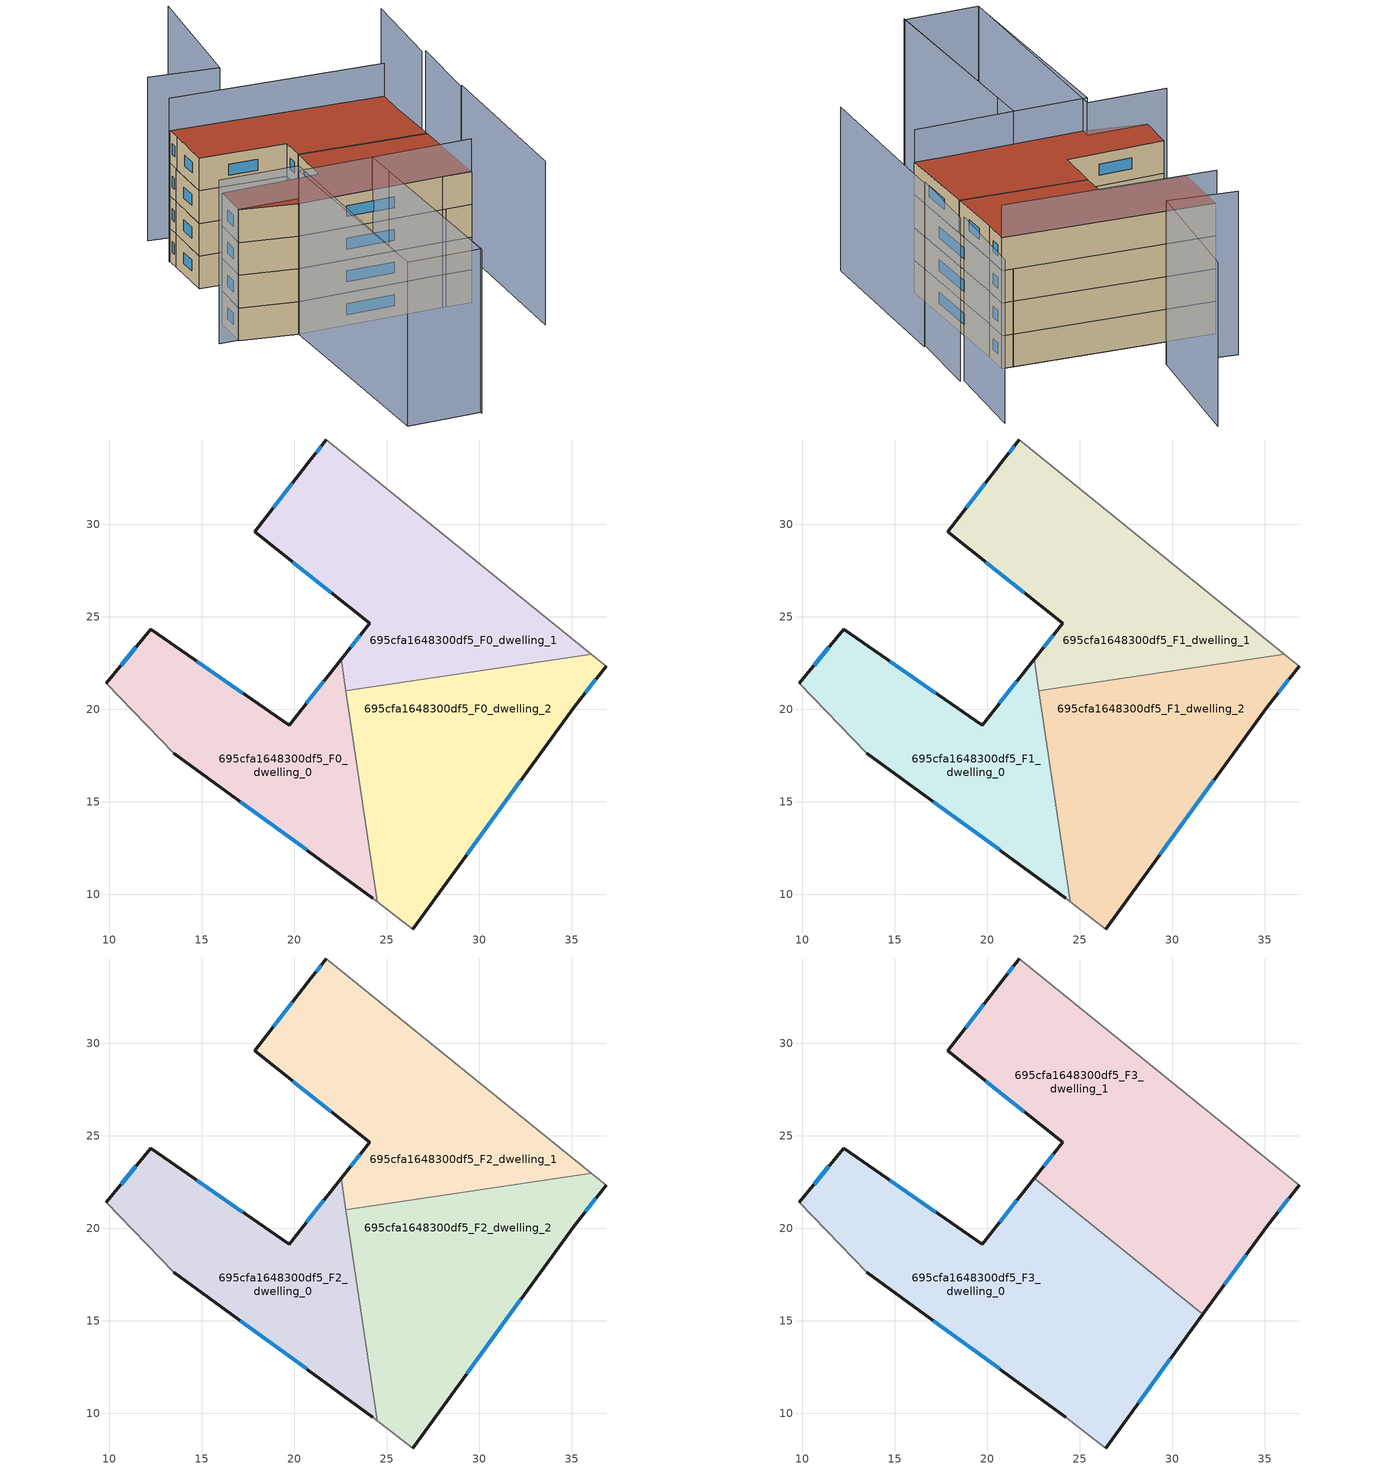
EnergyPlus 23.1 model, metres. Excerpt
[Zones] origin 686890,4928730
695cfa1648300df5_F0_dwelling_0
 floor ground (EU_floor_Construction): 22.54,22.7 24.49,9.6 24.25,9.79 13.48,17.61 9.84,21.4 12.23,24.32 19.72,19.15 z0
 wall outside (EU_wall_Construction): 22.54,22.7 19.72,19.15 12.23,24.32 9.84,21.4 / 13.48,17.61 24.25,9.79 z0:3
 wall adiabatic (EU_wall_Construction): 24.25,9.79 24.49,9.6 / 9.84,21.4 13.48,17.61 z0:3
 wall to 695cfa1648300df5_F0_dwelling_2 (EU_wall_Construction): 24.49,9.6 22.79,21 z0:3
 wall to 695cfa1648300df5_F0_dwelling_1 (EU_wall_Construction): 22.79,21 22.54,22.7 z0:3
 window (EU_Window_Construction): 11.43,23.34 10.63,22.37 / 17.22,20.87 14.72,22.59 / 21.6,21.51 20.66,20.33 / 17.07,15 20.66,12.39 z1:2
695cfa1648300df5_F0_dwelling_1
 floor ground (EU_floor_Construction): 36.06,22.98 22.79,21 22.54,22.7 24.08,24.64 17.85,29.59 20.92,33.53 21.72,34.56 z0
 wall outside (EU_wall_Construction): 21.72,34.56 20.92,33.53 17.85,29.59 24.08,24.64 22.54,22.7 z0:3
 wall adiabatic (EU_wall_Construction): 36.06,22.98 21.72,34.56 z0:3
 wall to 695cfa1648300df5_F0_dwelling_2 (EU_wall_Construction): 22.79,21 36.06,22.98 z0:3
 window (EU_Window_Construction): 19.92,27.94 22,26.29 / 19.89,32.22 18.87,30.9 / 21.45,34.22 21.18,33.87 / 23.56,23.99 23.05,23.34 z1:2
695cfa1648300df5_F0_dwelling_2
 floor ground (EU_floor_Construction): 36.86,22.34 35.16,20.17 26.4,8.12 24.49,9.6 22.79,21 36.06,22.98 z0
 wall outside (EU_wall_Construction): 26.4,8.12 35.16,20.17 36.86,22.34 z0:3
 wall adiabatic (EU_wall_Construction): 24.49,9.6 26.4,8.12 / 36.86,22.34 36.06,22.98 z0:3
 window (EU_Window_Construction): 35.72,20.89 36.29,21.61 / 29.32,12.13 32.24,16.15 z1:2
695cfa1648300df5_F1_dwelling_0
 floor to 695cfa1648300df5_F0_dwelling_0 (EU_floor_Construction): 22.54,22.7 24.49,9.6 24.25,9.79 13.48,17.61 9.84,21.4 12.23,24.32 19.72,19.15 z3
 wall outside (EU_wall_Construction): 22.54,22.7 19.72,19.15 12.23,24.32 9.84,21.4 / 13.48,17.61 24.25,9.79 z3:6
 wall adiabatic (EU_wall_Construction): 24.25,9.79 24.49,9.6 / 9.84,21.4 13.48,17.61 z3:6
 wall to 695cfa1648300df5_F1_dwelling_2 (EU_wall_Construction): 24.49,9.6 22.79,21 z3:6
 wall to 695cfa1648300df5_F1_dwelling_1 (EU_wall_Construction): 22.79,21 22.54,22.7 z3:6
 window (EU_Window_Construction): 11.43,23.34 10.63,22.37 / 17.22,20.87 14.72,22.59 / 21.6,21.51 20.66,20.33 / 17.07,15 20.66,12.39 z4:5
695cfa1648300df5_F1_dwelling_1
 floor to 695cfa1648300df5_F0_dwelling_1 (EU_floor_Construction): 36.06,22.98 22.79,21 22.54,22.7 24.08,24.64 17.85,29.59 20.92,33.53 21.72,34.56 z3
 wall outside (EU_wall_Construction): 21.72,34.56 20.92,33.53 17.85,29.59 24.08,24.64 22.54,22.7 z3:6
 wall adiabatic (EU_wall_Construction): 36.06,22.98 21.72,34.56 z3:6
 wall to 695cfa1648300df5_F1_dwelling_2 (EU_wall_Construction): 22.79,21 36.06,22.98 z3:6
 window (EU_Window_Construction): 19.92,27.94 22,26.29 / 19.89,32.22 18.87,30.9 / 21.45,34.22 21.18,33.87 / 23.56,23.99 23.05,23.34 z4:5
695cfa1648300df5_F1_dwelling_2
 floor to 695cfa1648300df5_F0_dwelling_2 (EU_floor_Construction): 36.86,22.34 35.16,20.17 26.4,8.12 24.49,9.6 22.79,21 36.06,22.98 z3
 wall outside (EU_wall_Construction): 26.4,8.12 35.16,20.17 36.86,22.34 z3:6
 wall adiabatic (EU_wall_Construction): 24.49,9.6 26.4,8.12 / 36.86,22.34 36.06,22.98 z3:6
 window (EU_Window_Construction): 35.72,20.89 36.29,21.61 / 29.32,12.13 32.24,16.15 z4:5
695cfa1648300df5_F2_dwelling_0
 floor to 695cfa1648300df5_F1_dwelling_0 (EU_floor_Construction): 22.54,22.7 24.49,9.6 24.25,9.79 13.48,17.61 9.84,21.4 12.23,24.32 19.72,19.15 z6
 wall outside (EU_wall_Construction): 22.54,22.7 19.72,19.15 12.23,24.32 9.84,21.4 / 13.48,17.61 24.25,9.79 z6:9
 wall adiabatic (EU_wall_Construction): 24.25,9.79 24.49,9.6 / 9.84,21.4 13.48,17.61 z6:9
 wall to 695cfa1648300df5_F2_dwelling_2 (EU_wall_Construction): 24.49,9.6 22.79,21 z6:9
 wall to 695cfa1648300df5_F2_dwelling_1 (EU_wall_Construction): 22.79,21 22.54,22.7 z6:9
 window (EU_Window_Construction): 11.43,23.34 10.63,22.37 / 17.22,20.87 14.72,22.59 / 21.6,21.51 20.66,20.33 / 17.07,15 20.66,12.39 z7:8
695cfa1648300df5_F2_dwelling_1
 floor to 695cfa1648300df5_F1_dwelling_1 (EU_floor_Construction): 36.06,22.98 22.79,21 22.54,22.7 24.08,24.64 17.85,29.59 20.92,33.53 21.72,34.56 z6
 wall outside (EU_wall_Construction): 21.72,34.56 20.92,33.53 17.85,29.59 24.08,24.64 22.54,22.7 z6:9
 wall adiabatic (EU_wall_Construction): 36.06,22.98 21.72,34.56 z6:9
 wall to 695cfa1648300df5_F2_dwelling_2 (EU_wall_Construction): 22.79,21 36.06,22.98 z6:9
 window (EU_Window_Construction): 19.92,27.94 22,26.29 / 19.89,32.22 18.87,30.9 / 21.45,34.22 21.18,33.87 / 23.56,23.99 23.05,23.34 z7:8
695cfa1648300df5_F2_dwelling_2
 floor to 695cfa1648300df5_F1_dwelling_2 (EU_floor_Construction): 36.86,22.34 35.16,20.17 26.4,8.12 24.49,9.6 22.79,21 36.06,22.98 z6
 wall outside (EU_wall_Construction): 26.4,8.12 35.16,20.17 36.86,22.34 z6:9
 wall adiabatic (EU_wall_Construction): 24.49,9.6 26.4,8.12 / 36.86,22.34 36.06,22.98 z6:9
 window (EU_Window_Construction): 35.72,20.89 36.29,21.61 / 29.32,12.13 32.24,16.15 z7:8
695cfa1648300df5_F3_dwelling_0
 floor to 695cfa1648300df5_F2_dwelling_0 (EU_floor_Construction): 22.54,22.7 24.49,9.6 24.25,9.79 13.48,17.61 9.84,21.4 12.23,24.32 19.72,19.15 z9
 floor to 695cfa1648300df5_F2_dwelling_2 (EU_floor_Construction): 31.66,15.35 26.4,8.12 24.49,9.6 22.79,21 24.37,21.24 z9
 floor to 695cfa1648300df5_F2_dwelling_1 (EU_floor_Construction): 24.37,21.24 22.79,21 22.54,22.7 22.54,22.71 z9
 wall outside (EU_wall_Construction): 22.54,22.71 19.72,19.15 12.23,24.32 9.84,21.4 / 26.4,8.12 31.66,15.35 / 13.48,17.61 24.25,9.79 z9:12
 wall adiabatic (EU_wall_Construction): 9.84,21.4 13.48,17.61 / 24.25,9.79 26.4,8.12 z9:12
 wall to 695cfa1648300df5_F3_dwelling_1 (EU_wall_Construction): 31.66,15.35 22.54,22.71 z9:12
 window (EU_Window_Construction): 11.43,23.34 10.63,22.37 / 17.22,20.87 14.72,22.59 / 21.6,21.52 20.66,20.33 / 28.15,10.53 29.9,12.94 / 17.07,15 20.66,12.39 z10:11
 roof outside (EU_roof_Construction): 26.4,8.12 31.66,15.35 22.54,22.71 19.72,19.15 12.23,24.32 9.84,21.4 13.48,17.61 24.25,9.79 z12
695cfa1648300df5_F3_dwelling_1
 floor to 695cfa1648300df5_F2_dwelling_1 (EU_floor_Construction): 36.06,22.98 24.37,21.24 22.54,22.71 24.08,24.64 17.85,29.59 20.81,33.4 21.72,34.56 z9
 floor to 695cfa1648300df5_F2_dwelling_2 (EU_floor_Construction): 36.86,22.34 35.16,20.17 31.66,15.35 24.37,21.24 36.06,22.98 z9
 wall outside (EU_wall_Construction): 21.72,34.56 20.79,33.37 17.85,29.59 24.08,24.64 22.54,22.71 / 31.66,15.35 35.16,20.17 36.86,22.34 z9:12
 wall adiabatic (EU_wall_Construction): 36.86,22.34 21.72,34.56 z9:12
 window (EU_Window_Construction): 19.92,27.94 22,26.29 / 19.81,32.11 18.83,30.85 / 21.41,34.16 21.1,33.76 / 35.72,20.89 36.29,21.61 / 32.82,16.96 33.99,18.56 / 23.57,23.99 23.05,23.35 z10:11
 roof outside (EU_roof_Construction): 35.16,20.17 36.86,22.34 21.72,34.56 20.79,33.37 17.85,29.59 24.08,24.64 22.54,22.71 31.66,15.35 z12
shading: 25.24,0.41 35.96,14.35 / 6.26,-3.93 19.01,13.6 / 19.01,13.6 26.45,8.19 / 35.7,14.32 40.88,20.57 / 8.52,22.52 14.37,18.13 / 14.37,18.13 1.05,0.37 / 40.63,20.78 46.89,28.14 / 36.86,22.34 21.66,34.6 / 38.7,44.1 29.39,34 / 29.39,34 24.68,38.35 / 0.93,0.2 13.48,17.61 / 13.48,17.61 19.01,13.62 / 19.01,13.62 6.46,-3.78 / 6.46,-3.78 0.93,0.2 z0:15
[Building]
EU S2 Campaign: North Axis=0; Terrain=City; Solar Distribution=FullExterior
[Site:Location]
Bologna: Latitude=44.5; Longitude=11.25; Time Zone=1; Elevation=37
[SizingPeriod:WeatherFileDays]
AnnualSizingPeriod: Begin Month=1; Begin Day of Month=1; End Month=12; End Day of Month=31; Day of Week for Start Day=Monday; Use Weather File Daylight Saving Period=No; Use Weather File Rain and Snow Indicators=No
[MATERIAL]
EU_InternalMass_Material: Roughness=MediumRough; Thickness=0.1; Conductivity=1; Density=1800; Specific Heat=900; Thermal Absorptance=0.9; Solar Absorptance=0.7; Visible Absorptance=0.7
[MATERIAL:NOMASS] Roughness=MediumRough; Thermal Absorptance=0.9; Solar Absorptance=0.7; Visible Absorptance=0.7
Name | Thermal Resistance
EU_wall_NoMass | 0.937881
EU_roof_NoMass | 0.548572
EU_floor_NoMass | 0.71348
[WINDOWMATERIAL:SIMPLEGLAZINGSYSTEM]
EU_Window_SimpleGlazing: UFactor=4.25633; Solar Heat Gain Coefficient=0.85; Visible Transmittance=0.85
[CONSTRUCTION]
EU_wall_Construction: EU_wall_NoMass
EU_roof_Construction: EU_roof_NoMass
EU_floor_Construction: EU_floor_NoMass
EU_Window_Construction: EU_Window_SimpleGlazing
EU_InternalMass_Construction: EU_InternalMass_Material
[ZONE] Type=1; Multiplier=1; Ceiling Height=autocalculate; Floor Area=autocalculate; Part of Total Floor Area=Yes
Name | Volume
695cfa1648300df5_F0_dwelling_0; 695cfa1648300df5_F1_dwelling_0; 695cfa1648300df5_F2_dwelling_0 | 261.231
695cfa1648300df5_F3_dwelling_0 | 451.464
695cfa1648300df5_F0_dwelling_1; 695cfa1648300df5_F1_dwelling_1; 695cfa1648300df5_F2_dwelling_1 | 320.856
695cfa1648300df5_F3_dwelling_1 | 451.48
695cfa1648300df5_F0_dwelling_2; 695cfa1648300df5_F1_dwelling_2; 695cfa1648300df5_F2_dwelling_2 | 320.873
[INTERNALMASS] Construction=EU_InternalMass_Construction
Name | Zone or ZoneList | Surface Area
695cfa1648300df5_F0_dwelling_0_EU_InternalMass | 695cfa1648300df5_F0_dwelling_0 | 87.077
695cfa1648300df5_F0_dwelling_1_EU_InternalMass | 695cfa1648300df5_F0_dwelling_1 | 106.95
695cfa1648300df5_F0_dwelling_2_EU_InternalMass | 695cfa1648300df5_F0_dwelling_2 | 106.955
695cfa1648300df5_F1_dwelling_0_EU_InternalMass | 695cfa1648300df5_F1_dwelling_0 | 87.077
695cfa1648300df5_F1_dwelling_1_EU_InternalMass | 695cfa1648300df5_F1_dwelling_1 | 106.95
695cfa1648300df5_F1_dwelling_2_EU_InternalMass | 695cfa1648300df5_F1_dwelling_2 | 106.955
695cfa1648300df5_F2_dwelling_0_EU_InternalMass | 695cfa1648300df5_F2_dwelling_0 | 87.077
695cfa1648300df5_F2_dwelling_1_EU_InternalMass | 695cfa1648300df5_F2_dwelling_1 | 106.95
695cfa1648300df5_F2_dwelling_2_EU_InternalMass | 695cfa1648300df5_F2_dwelling_2 | 106.955
695cfa1648300df5_F3_dwelling_0_EU_InternalMass | 695cfa1648300df5_F3_dwelling_0 | 150.488
695cfa1648300df5_F3_dwelling_1_EU_InternalMass | 695cfa1648300df5_F3_dwelling_1 | 150.493
[OTHEREQUIPMENT] Fuel Type=Electricity; Design Level Calculation Method=Watts/Area; Power per Zone Floor Area=1; Fraction Latent=0; Fraction Radiant=0; Fraction Lost=0; Carbon Dioxide Generation Rate=0; EndUse Subcategory=EU_Step8_InternalGains
Name | Zone or ZoneList or Space or SpaceList | Schedule
EU_Step8_InternalGain_695cfa1648300df5_F0_dwelling_0_f000 | 695cfa1648300df5_F0_dwelling_0 | EU_Step8_GainSchedule_695cfa1648300df5_F0_dwelling_0_f000
EU_Step8_InternalGain_695cfa1648300df5_F0_dwelling_1_f000 | 695cfa1648300df5_F0_dwelling_1 | EU_Step8_GainSchedule_695cfa1648300df5_F0_dwelling_1_f000
EU_Step8_InternalGain_695cfa1648300df5_F0_dwelling_2_f000 | 695cfa1648300df5_F0_dwelling_2 | EU_Step8_GainSchedule_695cfa1648300df5_F0_dwelling_2_f000
EU_Step8_InternalGain_695cfa1648300df5_F1_dwelling_0_f000 | 695cfa1648300df5_F1_dwelling_0 | EU_Step8_GainSchedule_695cfa1648300df5_F1_dwelling_0_f000
EU_Step8_InternalGain_695cfa1648300df5_F1_dwelling_1_f000 | 695cfa1648300df5_F1_dwelling_1 | EU_Step8_GainSchedule_695cfa1648300df5_F1_dwelling_1_f000
EU_Step8_InternalGain_695cfa1648300df5_F1_dwelling_2_f000 | 695cfa1648300df5_F1_dwelling_2 | EU_Step8_GainSchedule_695cfa1648300df5_F1_dwelling_2_f000
EU_Step8_InternalGain_695cfa1648300df5_F2_dwelling_0_f000 | 695cfa1648300df5_F2_dwelling_0 | EU_Step8_GainSchedule_695cfa1648300df5_F2_dwelling_0_f000
EU_Step8_InternalGain_695cfa1648300df5_F2_dwelling_1_f000 | 695cfa1648300df5_F2_dwelling_1 | EU_Step8_GainSchedule_695cfa1648300df5_F2_dwelling_1_f000
EU_Step8_InternalGain_695cfa1648300df5_F2_dwelling_2_f000 | 695cfa1648300df5_F2_dwelling_2 | EU_Step8_GainSchedule_695cfa1648300df5_F2_dwelling_2_f000
EU_Step8_InternalGain_695cfa1648300df5_F3_dwelling_0_f000 | 695cfa1648300df5_F3_dwelling_0 | EU_Step8_GainSchedule_695cfa1648300df5_F3_dwelling_0_f000
EU_Step8_InternalGain_695cfa1648300df5_F3_dwelling_1_f000 | 695cfa1648300df5_F3_dwelling_1 | EU_Step8_GainSchedule_695cfa1648300df5_F3_dwelling_1_f000
[ZONEVENTILATION:DESIGNFLOWRATE] Schedule=EU_AlwaysOn; Design Flow Rate Calculation Method=AirChanges/Hour; Air Changes per Hour=0.687892; Ventilation Type=Natural; Fan Pressure Rise=0; Fan Total Efficiency=1; Constant Term Coefficient=1; Temperature Term Coefficient=0; Velocity Term Coefficient=0; Velocity Squared Term Coefficient=0; Minimum Indoor Temperature=-100; Maximum Indoor Temperature=100; Delta Temperature=-100; Minimum Outdoor Temperature=-100; Maximum Outdoor Temperature=100; Maximum Wind Speed=40
Name | Zone or ZoneList or Space or SpaceList
EU_ConstantAir_695cfa1648300df5_F0_dwelling_0 | 695cfa1648300df5_F0_dwelling_0
EU_ConstantAir_695cfa1648300df5_F0_dwelling_1 | 695cfa1648300df5_F0_dwelling_1
EU_ConstantAir_695cfa1648300df5_F0_dwelling_2 | 695cfa1648300df5_F0_dwelling_2
EU_ConstantAir_695cfa1648300df5_F1_dwelling_0 | 695cfa1648300df5_F1_dwelling_0
EU_ConstantAir_695cfa1648300df5_F1_dwelling_1 | 695cfa1648300df5_F1_dwelling_1
EU_ConstantAir_695cfa1648300df5_F1_dwelling_2 | 695cfa1648300df5_F1_dwelling_2
EU_ConstantAir_695cfa1648300df5_F2_dwelling_0 | 695cfa1648300df5_F2_dwelling_0
EU_ConstantAir_695cfa1648300df5_F2_dwelling_1 | 695cfa1648300df5_F2_dwelling_1
EU_ConstantAir_695cfa1648300df5_F2_dwelling_2 | 695cfa1648300df5_F2_dwelling_2
EU_ConstantAir_695cfa1648300df5_F3_dwelling_0 | 695cfa1648300df5_F3_dwelling_0
EU_ConstantAir_695cfa1648300df5_F3_dwelling_1 | 695cfa1648300df5_F3_dwelling_1
[HVACTEMPLATE:THERMOSTAT] Constant Heating Setpoint=20; Constant Cooling Setpoint=50
EU_HeatOnly_695cfa1648300df5_F0_dwelling_0; EU_HeatOnly_695cfa1648300df5_F0_dwelling_1; EU_HeatOnly_695cfa1648300df5_F0_dwelling_2; EU_HeatOnly_695cfa1648300df5_F1_dwelling_0; EU_HeatOnly_695cfa1648300df5_F1_dwelling_1; EU_HeatOnly_695cfa1648300df5_F1_dwelling_2; EU_HeatOnly_695cfa1648300df5_F2_dwelling_0; EU_HeatOnly_695cfa1648300df5_F2_dwelling_1; EU_HeatOnly_695cfa1648300df5_F2_dwelling_2; EU_HeatOnly_695cfa1648300df5_F3_dwelling_0; EU_HeatOnly_695cfa1648300df5_F3_dwelling_1
[HVACTEMPLATE:ZONE:IDEALLOADSAIRSYSTEM] System Availability Schedule=EU_AlwaysOn; Maximum Heating Supply Air Temperature=50; Minimum Cooling Supply Air Temperature=13; Maximum Heating Supply Air Humidity Ratio=0.0156; Minimum Cooling Supply Air Humidity Ratio=0.0077; Heating Limit=NoLimit; Cooling Limit=NoLimit; Heating Availability Schedule=EU_AlwaysOn; Cooling Availability Schedule=EU_CoolingOff; Dehumidification Control Type=ConstantSensibleHeatRatio; Cooling Sensible Heat Ratio=0.7; Dehumidification Setpoint=60; Humidification Control Type=None; Humidification Setpoint=30; Outdoor Air Method=None; Outdoor Air Flow Rate per Person=0.00944; Outdoor Air Flow Rate per Zone Floor Area=0; Outdoor Air Flow Rate per Zone=0; Demand Controlled Ventilation Type=None; Outdoor Air Economizer Type=NoEconomizer; Heat Recovery Type=None; Sensible Heat Recovery Effectiveness=0.7; Latent Heat Recovery Effectiveness=0.65
Name | Template Thermostat
695cfa1648300df5_F0_dwelling_0 | EU_HeatOnly_695cfa1648300df5_F0_dwelling_0
695cfa1648300df5_F0_dwelling_1 | EU_HeatOnly_695cfa1648300df5_F0_dwelling_1
695cfa1648300df5_F0_dwelling_2 | EU_HeatOnly_695cfa1648300df5_F0_dwelling_2
695cfa1648300df5_F1_dwelling_0 | EU_HeatOnly_695cfa1648300df5_F1_dwelling_0
695cfa1648300df5_F1_dwelling_1 | EU_HeatOnly_695cfa1648300df5_F1_dwelling_1
695cfa1648300df5_F1_dwelling_2 | EU_HeatOnly_695cfa1648300df5_F1_dwelling_2
695cfa1648300df5_F2_dwelling_0 | EU_HeatOnly_695cfa1648300df5_F2_dwelling_0
695cfa1648300df5_F2_dwelling_1 | EU_HeatOnly_695cfa1648300df5_F2_dwelling_1
695cfa1648300df5_F2_dwelling_2 | EU_HeatOnly_695cfa1648300df5_F2_dwelling_2
695cfa1648300df5_F3_dwelling_0 | EU_HeatOnly_695cfa1648300df5_F3_dwelling_0
695cfa1648300df5_F3_dwelling_1 | EU_HeatOnly_695cfa1648300df5_F3_dwelling_1
[SIZING:ZONE] Zone Cooling Design Supply Air Temperature Input Method=SupplyAirTemperature; Zone Cooling Design Supply Air Temperature=13; Zone Heating Design Supply Air Temperature Input Method=SupplyAirTemperature; Zone Heating Design Supply Air Temperature=50; Zone Cooling Design Supply Air Humidity Ratio=0.008; Zone Heating Design Supply Air Humidity Ratio=0.008; Cooling Design Air Flow Method=DesignDay; Cooling Design Air Flow Rate=0; Cooling Minimum Air Flow per Zone Floor Area=0.000762; Cooling Minimum Air Flow=0; Cooling Minimum Air Flow Fraction=0.2; Heating Design Air Flow Method=DesignDay; Heating Design Air Flow Rate=0; Heating Maximum Air Flow per Zone Floor Area=0.002032; Heating Maximum Air Flow=0.141576; Heating Maximum Air Flow Fraction=0.3; Account for Dedicated Outdoor Air System=No; Dedicated Outdoor Air System Control Strategy=NeutralSupplyAir; Dedicated Outdoor Air Low Setpoint Temperature for Design=autosize; Dedicated Outdoor Air High Setpoint Temperature for Design=autosize; Zone Load Sizing Method=Sensible Load Only No Latent Load; Zone Latent Cooling Design Supply Air Humidity Ratio Input Method=HumidityRatioDifference; Zone Cooling Design Supply Air Humidity Ratio Difference=0.005; Zone Latent Heating Design Supply Air Humidity Ratio Input Method=HumidityRatioDifference; Zone Humidification Design Supply Air Humidity Ratio Difference=0.005
695cfa1648300df5_F0_dwelling_0; 695cfa1648300df5_F0_dwelling_1; 695cfa1648300df5_F0_dwelling_2; 695cfa1648300df5_F1_dwelling_0; 695cfa1648300df5_F1_dwelling_1; 695cfa1648300df5_F1_dwelling_2; 695cfa1648300df5_F2_dwelling_0; 695cfa1648300df5_F2_dwelling_1; 695cfa1648300df5_F2_dwelling_2; 695cfa1648300df5_F3_dwelling_0; 695cfa1648300df5_F3_dwelling_1
[SCHEDULE:CONSTANT]
Name | Hourly Value
EU_AlwaysOn | 1
EU_CoolingOff | 0
[SCHEDULE:FILE] Column Number=1; Rows to Skip at Top=0; Number of Hours of Data=8760; Column Separator=Comma; Interpolate to Timestep=No; Minutes per Item=60; Adjust Schedule for Daylight Savings=Yes
Name | File
EU_Step8_GainSchedule_695cfa1648300df5_F0_dwelling_0_f000 | ../../schedules/695cfa1648300df5/695cfa1648300df5_F0_dwelling_0_f000_gain.csv
EU_Step8_GainSchedule_695cfa1648300df5_F0_dwelling_1_f000 | ../../schedules/695cfa1648300df5/695cfa1648300df5_F0_dwelling_1_f000_gain.csv
EU_Step8_GainSchedule_695cfa1648300df5_F0_dwelling_2_f000 | ../../schedules/695cfa1648300df5/695cfa1648300df5_F0_dwelling_2_f000_gain.csv
EU_Step8_GainSchedule_695cfa1648300df5_F1_dwelling_0_f000 | ../../schedules/695cfa1648300df5/695cfa1648300df5_F1_dwelling_0_f000_gain.csv
EU_Step8_GainSchedule_695cfa1648300df5_F1_dwelling_1_f000 | ../../schedules/695cfa1648300df5/695cfa1648300df5_F1_dwelling_1_f000_gain.csv
EU_Step8_GainSchedule_695cfa1648300df5_F1_dwelling_2_f000 | ../../schedules/695cfa1648300df5/695cfa1648300df5_F1_dwelling_2_f000_gain.csv
EU_Step8_GainSchedule_695cfa1648300df5_F2_dwelling_0_f000 | ../../schedules/695cfa1648300df5/695cfa1648300df5_F2_dwelling_0_f000_gain.csv
EU_Step8_GainSchedule_695cfa1648300df5_F2_dwelling_1_f000 | ../../schedules/695cfa1648300df5/695cfa1648300df5_F2_dwelling_1_f000_gain.csv
EU_Step8_GainSchedule_695cfa1648300df5_F2_dwelling_2_f000 | ../../schedules/695cfa1648300df5/695cfa1648300df5_F2_dwelling_2_f000_gain.csv
EU_Step8_GainSchedule_695cfa1648300df5_F3_dwelling_0_f000 | ../../schedules/695cfa1648300df5/695cfa1648300df5_F3_dwelling_0_f000_gain.csv
EU_Step8_GainSchedule_695cfa1648300df5_F3_dwelling_1_f000 | ../../schedules/695cfa1648300df5/695cfa1648300df5_F3_dwelling_1_f000_gain.csv
